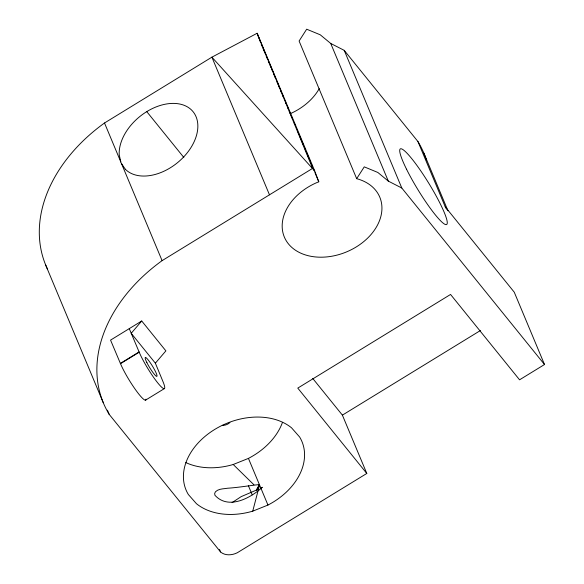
<?xml version="1.0" encoding="UTF-8"?>
<svg xmlns="http://www.w3.org/2000/svg" width="584" height="584" viewBox="0 0 584 584"><rect width="100%" height="100%" fill="white"/><g stroke="black" fill="none" stroke-linecap="round" stroke-linejoin="round"><path stroke-width="0.88" d="M252.733 511.161L267.954 505.058A62.809 45.786 -22.7 0 0 299.628 437L291.533 427.809A62.809 45.786 -22.7 0 0 212.977 430.539A62.809 45.786 -22.7 0 0 188.355 494.509L196.45 503.7A62.809 45.786 -22.7 0 0 252.733 511.161L259.559 484.99L248.434 458.396A62.809 45.786 -22.7 0 0 282.488 422.341M267.954 505.058L259.559 484.99L256.42 490.093L259.362 484.552C248.696 485.684 238.323 487.531 227.585 488.231C223.475 488.969 218.686 488.567 215.474 491.772L214.664 493.429L214.905 495.232C228.271 510.109 250.463 498.232 262.318 487.282L260.347 488.574M47.45 269.02A156.665 114.201 -22.7 0 1 104.514 122.99L211.897 57.166L257.121 33.266L314.703 170.929L318.784 181.792A51.72 37.704 -22.7 0 0 289.043 244.608A51.72 37.704 -22.7 0 0 367.591 238.162A51.72 37.704 -22.7 0 0 356.678 178.682L364.255 166.856L377.841 172.463L388.309 181.113L401.799 188.019L544.507 364.518L519.563 379.812L450.556 294.453L297.782 388.104L366.796 473.456L237.286 552.763C232.14 555.311 225.212 555.931 220.584 551.99L109.179 414.355L107.434 410.187M259.449 484.756L258.522 486.129L259.559 484.99M155.366 363.182L165.885 350.874L141.73 320.996L131.21 333.311L155.366 363.182L162.987 381.615A25.455 3.628 58.5 0 1 157.819 382.987A25.455 3.628 58.5 0 1 139.211 352.21L129.261 328.646M232.06 502.62L241.192 496.626L258.646 489.136M109.179 414.355A156.665 114.201 -22.7 0 1 162.096 260.647L312.63 168.367L257.121 33.266L260.573 42.464M141.73 320.996L110.558 340.107L120.501 363.679A25.455 3.628 58.5 0 0 135.809 390.105A25.455 3.628 58.5 0 0 146.051 399.149M120.319 363.438L139.021 351.977M120.501 363.679L139.211 352.21M145.555 400.142L164.257 388.674M366.796 473.456L342.392 415.129L480.435 330.515M185.792 462.557A62.809 45.786 -22.7 0 0 233.213 464.499L248.434 458.396M356.678 178.682L299.096 41.026L306.673 29.2L320.258 34.806L330.726 43.457L344.217 50.355L417.918 141.51A168.236 122.64 -22.7 0 1 426.524 160.286M233.213 464.499L253.923 484.771M417.918 141.51L445.242 206.838L514.256 292.19L544.507 364.518M314.703 170.929L211.897 57.166L269.479 194.822M146.759 111.617L183.836 157.468M312.739 378.447L342.392 415.129M423.809 153.023L447.979 210.809M344.217 50.355L401.799 188.019M330.726 43.457L388.309 181.113M261.201 44.136L262.252 46.654M262.961 48.333L265.063 53.37M266.122 55.889L267.523 59.247M268.224 60.926L269.275 63.444M269.983 65.123L271.034 67.642M271.735 69.314L272.786 71.832M273.494 73.511L275.597 78.548M277.006 81.906L278.057 84.425M278.758 86.103L279.809 88.622M280.517 90.301L281.568 92.82M282.269 94.498L283.32 97.017M285.43 102.054L286.131 103.733M287.54 107.091L288.591 109.609M289.292 111.288L290.343 113.807M291.051 115.486L292.102 117.997M294.205 123.034L294.913 124.713M298.074 132.269L299.125 134.787M299.826 136.466L303.687 145.701M304.388 147.38L305.447 149.898M306.147 151.577L307.199 154.096M307.899 155.775L310.009 160.812M311.06 163.33L312.469 166.681M313.17 168.36L314.221 170.878M314.922 172.557L318.784 181.792M104.514 122.99L120.786 161.885M121.421 163.418L162.096 260.647M248.434 485.8L252.208 494.831M219.526 549.471L220.584 551.99M45.683 265.041L103.273 402.697M445.242 206.838A168.236 122.64 -22.7 0 1 446.556 209.072M319.258 88.622A51.72 37.704 -22.7 0 1 290.226 113.705M229.913 422.539A8.125 5.928 -22.7 0 1 222.307 425.386M125.29 169.221L120.968 162.732L119.209 154.68A44.494 29.791 -39 0 1 170.426 103.499A44.494 29.791 -39 0 1 189.683 149.533A44.494 29.791 -39 0 1 125.29 169.221M406.53 169.207A44.333 6.307 58.5 0 0 446.417 224.599A44.333 6.307 58.5 0 0 417.538 166.279A44.333 6.307 58.5 0 0 406.53 169.207M146.854 362.54A11.081 1.577 58.5 0 0 156.826 376.388A11.081 1.577 58.5 0 0 149.606 361.81A11.081 1.577 58.5 0 0 146.854 362.54"/></g></svg>
